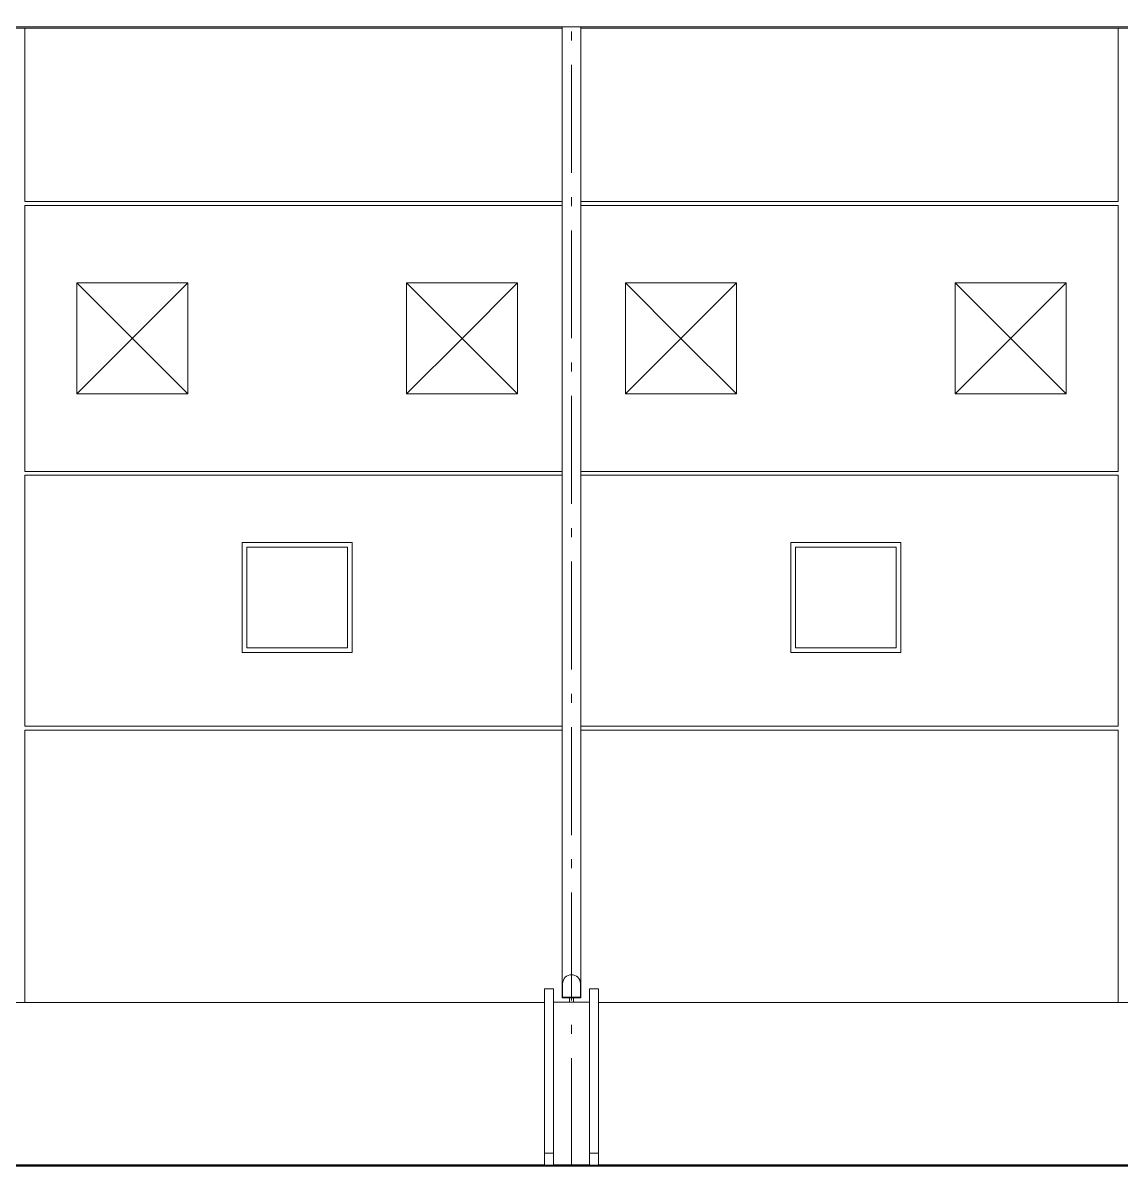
# Model space of a CAD drawing. Header units: metres. Extents: x -199 to 506, y -5 to 23.
# Drawn here: x -79.25 to -67.05, y -1.82 to 10.89 of the extents above; entities that cross this region are included whole.
import ezdxf

# ---------------------------------------------------------------- set-up
doc = ezdxf.new("R2010")
doc.units = ezdxf.units.M
doc.linetypes.add('01_Grid', pattern=[1.74, 1.2, -0.27, 0, -0.27])
for name, color, linetype, lineweight in [('03EJES-1', 1, '01_Grid', 5), ('06MUREXT', 92, 'Continuous', 9), ('17EQAGUA', 5, 'Continuous', 5), ('26VENT', 144, 'Continuous', 5), ('46BANQ', 8, 'Continuous', 5), ('53BAPS', 1, 'Continuous', 5), ('70LINEA', 1, 'Continuous', 13), ('70LINEA-1', 1, 'Continuous', 5), ('70LINEA-2', 250, 'Continuous', 15)]:
    doc.layers.add(name, color=color, linetype=linetype, lineweight=lineweight)

# ---------------------------------------------------------------- blocks, each defined once
blk = doc.blocks.new('Downspout - Square - Downspout - Square 8_x8_-V42-600rNorthElevEjeA Paint')
at = {"layer": '17EQAGUA'}
for p, q in [((-24.486, 10.841), (-24.486, 0.05)), ((-24.282, 0.05), (-24.282, 10.841)), ((-24.483, 0.06), (-24.483, 0.21)), ((-24.285, 0.21), (-24.285, 0.06)), ((-24.282, 0.05), (-24.486, 0.05)), ((-24.285, 0.06), (-24.483, 0.06))]:
    blk.add_line(p, q, dxfattribs=at)
blk.add_arc((-24.384, 0.21), 0.0986, 0, 180, dxfattribs=at)
blk = doc.blocks.new('Window - Fixed - 1_22x1_22 - Standard-7124419-600rNorthElevEjeA Paint')
at = {"layer": '26VENT'}
for p, q in [((-162.104, 5.06), (-162.104, 3.94)), ((-162.104, 5.06), (-160.984, 5.06)), ((-162.104, 3.94), (-162.104, 5.06)), ((-160.984, 3.94), (-160.984, 5.06)), ((-160.984, 5.06), (-160.984, 3.94)), ((-162.104, 3.94), (-160.984, 3.94)), ((-160.984, 3.94), (-162.104, 3.94))]:
    blk.add_line(p, q, dxfattribs=at)
blk = doc.blocks.new('Window - Square Opening - 1_23x1_23m-7476537-600rNorthElevEjeA Paint')
at = {"layer": '26VENT'}
for p, q in [((-103.0319, 6.76405), (-101.8, 7.99595)), ((-103.0319, 7.99595), (-101.8, 6.76405))]:
    blk.add_line(p, q, dxfattribs=at)

msp = doc.modelspace()

# ---------------------------------------------------------------- linework, layer by layer
at = {"layer": '03EJES-1'}
msp.add_line((-73.152, -1.8192), (-73.152, 20.1698), dxfattribs=at)
at = {"layer": '06MUREXT'}
for p, q in [((-78.6479, 6.764), (-78.6479, 7.9959)), ((-78.6479, 7.9959), (-77.416, 7.9959)), ((-77.416, 7.9959), (-77.416, 6.764)), ((-68.888, 6.764), (-68.888, 7.9959)), ((-68.888, 7.9959), (-67.6561, 7.9959)), ((-67.6561, 7.9959), (-67.6561, 6.764)), ((-77.416, 6.764), (-78.6479, 6.764)), ((-67.6561, 6.764), (-68.888, 6.764)), ((-76.81, 3.89), (-76.81, 5.11)), ((-76.81, 5.11), (-75.59, 5.11)), ((-75.59, 5.11), (-75.59, 3.89)), ((-70.714, 3.89), (-70.714, 5.11)), ((-70.714, 5.11), (-69.494, 5.11)), ((-69.494, 5.11), (-69.494, 3.89)), ((-75.59, 3.89), (-76.81, 3.89)), ((-69.494, 3.89), (-70.714, 3.89))]:
    msp.add_line(p, q, dxfattribs=at)
at = {"layer": '46BANQ'}
for p, q in [((-73.452, -1.6744), (-73.452, 0.1524)), ((-73.352, 0.1524), (-73.452, 0.1524)), ((-73.352, -1.6744), (-73.352, 0.1524)), ((-72.952, -1.6744), (-72.952, 0.1524)), ((-72.852, 0.1524), (-72.952, 0.1524)), ((-72.852, -1.6744), (-72.852, 0.1524)), ((-72.952, 0.0024), (-73.352, 0.0024)), ((-85.044, 0), (-73.452, 0)), ((-72.852, 0), (-61.26, 0)), ((-73.352, -1.6744), (-73.452, -1.6744)), ((-73.452, -1.6744), (-73.452, -1.8049)), ((-73.352, -1.8029), (-73.352, -1.6744)), ((-72.852, -1.6744), (-72.952, -1.6744)), ((-72.952, -1.6744), (-72.952, -1.8029)), ((-72.852, -1.8048), (-72.852, -1.6744)), ((-90.2762, -1.8093), (-58.8812, -1.8068)), ((-85.7293, -1.8192), (-58.8812, -1.8068)), ((-28.3455, -1.7944), (-85.4414, -1.8192)), ((-73.452, -1.8049), (-85.044, -1.8079)), ((-72.952, -1.8029), (-73.352, -1.8029)), ((-61.26, -1.8018), (-72.852, -1.8048))]:
    msp.add_line(p, q, dxfattribs=at)
at = {"layer": '53BAPS'}
for p, q in [((-0.339, 10.8409), (-182.5411, 10.8409)), ((-73.2545, 10.8268), (-85.2426, 10.8268)), ((-61.0614, 10.8268), (-73.0506, 10.8268))]:
    msp.add_line(p, q, dxfattribs=at)
at = {"layer": '70LINEA'}
for p, q in [((-79.2263, 8.9017), (-79.2263, 10.8268)), ((-67.0777, 8.9017), (-67.0777, 10.8268)), ((-73.2545, 8.9017), (-79.2263, 8.9017)), ((-67.0777, 8.9017), (-73.0516, 8.9017)), ((-79.2263, 8.8583), (-73.2545, 8.8583)), ((-79.2263, 5.9017), (-79.2263, 8.8583)), ((-73.0516, 8.8583), (-67.0777, 8.8583)), ((-67.0777, 8.8583), (-67.0777, 5.9017)), ((-78.6479, 6.764), (-78.6479, 7.9959)), ((-78.6479, 7.9959), (-77.416, 7.9959)), ((-77.416, 7.9959), (-77.416, 6.764)), ((-68.888, 6.764), (-68.888, 7.9959)), ((-68.888, 7.9959), (-67.6561, 7.9959)), ((-67.6561, 7.9959), (-67.6561, 6.764)), ((-77.416, 6.764), (-78.6479, 6.764)), ((-67.6561, 6.764), (-68.888, 6.764)), ((-73.2545, 5.9017), (-79.2263, 5.9017)), ((-79.2263, 5.8583), (-73.2545, 5.8583)), ((-79.2263, 3.0697), (-79.2263, 5.8583)), ((-67.0777, 5.9017), (-73.0504, 5.9017)), ((-73.0504, 5.8583), (-67.0777, 5.8583)), ((-67.0777, 5.8583), (-67.0777, 3.0697)), ((-76.81, 3.89), (-76.81, 5.11)), ((-76.81, 5.11), (-75.59, 5.11)), ((-75.59, 5.11), (-75.59, 3.89)), ((-70.714, 3.89), (-70.714, 5.11)), ((-70.714, 5.11), (-69.494, 5.11)), ((-69.494, 5.11), (-69.494, 3.89)), ((-75.59, 3.89), (-76.81, 3.89)), ((-69.494, 3.89), (-70.714, 3.89)), ((-73.2545, 3.0697), (-79.2263, 3.0697)), ((-67.0777, 3.0697), (-73.0504, 3.0697)), ((-79.2263, 3.0263), (-73.2545, 3.0263)), ((-79.2263, 0), (-79.2263, 3.0263)), ((-73.0504, 3.0263), (-67.0777, 3.0263)), ((-67.0777, 0), (-67.0777, 3.0263)), ((-73.1737, 0.0024), (-73.1737, 0.05)), ((-73.1303, 0.0024), (-73.1303, 0.05))]:
    msp.add_line(p, q, dxfattribs=at)
at = {"layer": '70LINEA-1'}
for p, q in [((-73.7521, 7.9959), (-74.984, 7.9959)), ((-74.3681, 7.38), (-74.984, 7.9959)), ((-74.984, 7.9959), (-74.984, 6.764)), ((-73.7521, 7.9959), (-74.3681, 7.38)), ((-73.7521, 6.764), (-73.7521, 7.9959)), ((-71.32, 7.9959), (-72.5519, 7.9959)), ((-71.936, 7.38), (-72.5519, 7.9959)), ((-72.5519, 7.9959), (-72.5519, 6.764)), ((-71.32, 7.9959), (-71.936, 7.38)), ((-71.32, 6.764), (-71.32, 7.9959)), ((-74.984, 6.764), (-74.3681, 7.38)), ((-74.3681, 7.38), (-73.7521, 6.764)), ((-72.5519, 6.764), (-71.936, 7.38)), ((-71.936, 7.38), (-71.32, 6.764)), ((-74.984, 6.764), (-73.7521, 6.764)), ((-72.5519, 6.764), (-71.32, 6.764))]:
    msp.add_line(p, q, dxfattribs=at)
at = {"layer": '70LINEA-2'}
msp.add_line((-199.38, -1.8192), (25.6939, -1.8192), dxfattribs=at)

# ---------------------------------------------------------------- block references
at = {"layer": '17EQAGUA'}
msp.add_blockref('Downspout - Square - Downspout - Square 8_x8_-V42-600rNorthElevEjeA Paint', (-48.768, 0), dxfattribs=at)
at = {"layer": '26VENT'}
for name, p in [('Window - Square Opening - 1_23x1_23m-7476537-600rNorthElevEjeA Paint', (24.384, 0)), ('Window - Square Opening - 1_23x1_23m-7476537-600rNorthElevEjeA Paint', (34.1439, 0)), ('Window - Fixed - 1_22x1_22 - Standard-7124419-600rNorthElevEjeA Paint', (85.344, 0)), ('Window - Fixed - 1_22x1_22 - Standard-7124419-600rNorthElevEjeA Paint', (91.44, 0))]:
    msp.add_blockref(name, p, dxfattribs=at)

doc.saveas('drawing.dxf')
